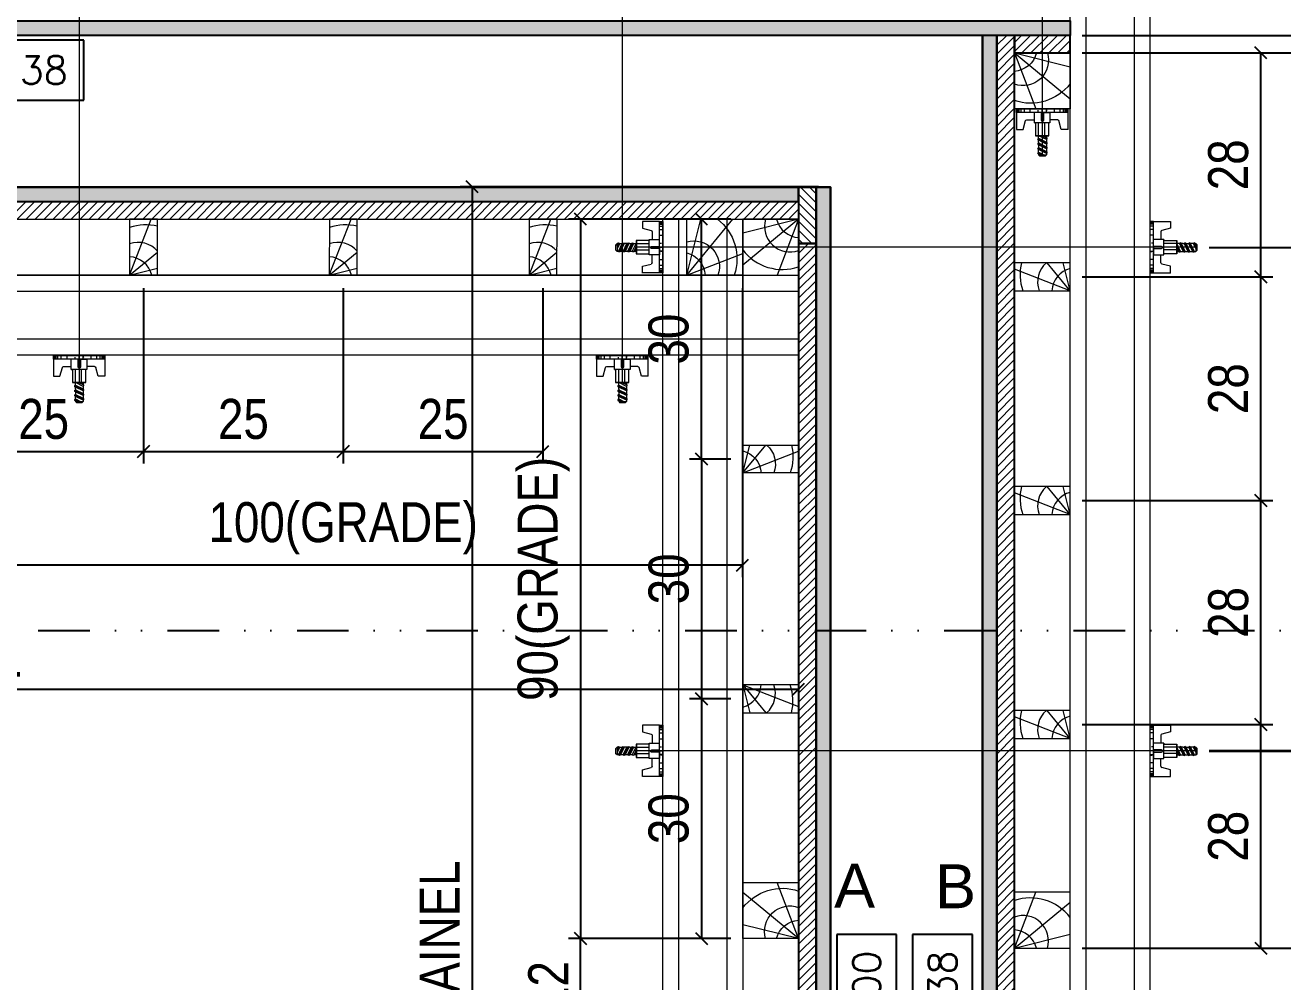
# Model space of a CAD drawing. Extents: x 13513 to 27878, y -21631 to 6985.
# Drawn here: x 15114 to 15419.7, y -8382.8 to -8150.5 of the extents above; entities that cross this region are included whole.
import ezdxf
from ezdxf.enums import TextEntityAlignment as Align

# ---------------------------------------------------------------- set-up
doc = ezdxf.new("R2010")
doc.units = 0
doc.linetypes.add('DIVIDE2', pattern=[0.625, 0.25, -0.125, 0, -0.125, 0, -0.125])
for name, color, linetype in [('CHAPA', 1, 'Continuous'), ('COTA', 241, 'Continuous'), ('F-PILARES-S', 170, 'Continuous'), ('MEIO_PONT', 93, 'Continuous'), ('Nível', 160, 'Continuous'), ('SARRAFO', 251, 'Continuous'), ('TEXTO_GERAL', 7, 'Continuous')]:
    doc.layers.add(name, color=color, linetype=linetype)
for name, color, linetype, lineweight in [('Hachura', 251, 'Continuous', 9), ('Madeira', 126, 'Continuous', 18), ('Perfil Metálico', 224, 'Continuous', 18)]:
    doc.layers.add(name, color=color, linetype=linetype, lineweight=lineweight)
doc.styles.add('ARIAL', font='arial.ttf')
doc.styles.add('COTA TECNICA 2X', font='techl___.ttf', dxfattribs={"height": 10})
doc.styles.add('ROMANS', font='romans.shx')
doc.dimstyles.new('SECAO PILAR', dxfattribs={"dimtxt": 10, "dimasz": 3, "dimexe": 3, "dimexo": 3, "dimgap": 3, "dimtad": 1, "dimdec": 1, "dimlfac": 0.5, "dimzin": 12, "dimdsep": 46, "dimtxsty": 'COTA TECNICA 2X', "dimblk1": 'OBLIQUE', "dimblk2": 'OBLIQUE', "dimsah": 1, "dimcen": 0.9, "dimclrd": 256, "dimclre": 256, "dimclrt": 256, "dimadec": 1, "dimazin": 3, "dimtfac": 1, "dimtdec": 1, "dimtmove": 0, "dimatfit": 3, "dimfxl": 1, "dimtolj": 1, "dimtzin": 12, "dimarcsym": 0})
doc.dimstyles.new('SECÇÃO 2', dxfattribs={"dimtxt": 7, "dimasz": 6, "dimexe": 0.18, "dimexo": 2, "dimgap": -4, "dimtad": 3, "dimdec": 1, "dimlfac": 0.5, "dimzin": 12, "dimdsep": 46, "dimtxsty": 'ROMANS', "dimblk": 'ARCHTICK', "dimcen": 0.09, "dimse1": 1, "dimse2": 1, "dimsd1": 1, "dimsd2": 1, "dimclrd": 180, "dimclre": 5, "dimclrt": 1, "dimadec": 0, "dimazin": 3, "dimtfac": 1, "dimtdec": 1, "dimtofl": 0, "dimtmove": 0, "dimatfit": 3, "dimldrblk": 'ARCHTICK', "dimfxl": 1, "dimtolj": 1, "dimtzin": 0, "dimarcsym": 0})

# ---------------------------------------------------------------- blocks, each defined once
blk = doc.blocks.new('*D388')
at = {"layer": 'COTA', "color": 180, "lineweight": -2, "transparency": 16777216}
for p, q in [((23223.6, -159.29), (23197.93, -159.29)), ((23197.93, -159.29), (23197.93, -174.29)), ((23223.6, -174.29), (23223.6, -159.29)), ((23197.93, -174.29), (23223.6, -174.29))]:
    blk.add_line(p, q, dxfattribs=at)
at = {"layer": 'Defpoints', "color": 0, "transparency": 16777216}
for p in [(22991.77, -175.61), (23429.77, -175.61), (22991.77, -178.29)]:
    blk.add_point(p, dxfattribs=at)
at = {"layer": 'COTA', "color": 1, "transparency": 16777216, "insert": (23210.77, -166.79), "char_height": 7, "attachment_point": 5, "style": 'ROMANS'}
blk.add_mtext('\\A1;219', dxfattribs=at)
blk = doc.blocks.new('_ArchTick')
at = {"color": 0, "linetype": 'ByBlock', "const_width": 0.15}
blk.add_lwpolyline([(-0.5, -0.5), (0.5, 0.5)], dxfattribs=at)
blk = doc.blocks.new('*D389')
at = {"layer": 'COTA', "color": 180, "lineweight": -2, "transparency": 16777216}
for p, q in [((23242.77, -138.84), (23216.77, -138.84)), ((23216.77, -138.84), (23216.77, -153.84)), ((23242.77, -153.84), (23242.77, -138.84)), ((23216.77, -153.84), (23242.77, -153.84))]:
    blk.add_line(p, q, dxfattribs=at)
at = {"layer": 'Defpoints', "color": 0, "transparency": 16777216}
for p in [(22991.77, -137.61), (23467.77, -137.61), (23467.77, -157.84)]:
    blk.add_point(p, dxfattribs=at)
at = {"layer": 'COTA', "color": 1, "transparency": 16777216, "insert": (23229.77, -146.34), "char_height": 7, "attachment_point": 5, "style": 'ROMANS'}
blk.add_mtext('\\A1;238', dxfattribs=at)
blk = doc.blocks.new('*D390')
at = {"layer": 'COTA', "color": 180, "lineweight": -2, "transparency": 16777216}
for p, q in [((23446.3, -362.61), (23431.3, -362.61)), ((23431.3, -362.61), (23431.3, -388.61)), ((23446.3, -388.61), (23446.3, -362.61)), ((23431.3, -388.61), (23446.3, -388.61))]:
    blk.add_line(p, q, dxfattribs=at)
at = {"layer": 'Defpoints', "color": 0, "transparency": 16777216}
for p in [(23429.77, -175.61), (23429.77, -575.61), (23450.3, -575.61)]:
    blk.add_point(p, dxfattribs=at)
at = {"layer": 'COTA', "color": 1, "transparency": 16777216, "insert": (23438.8, -375.61), "char_height": 7, "attachment_point": 5, "rotation": 90, "style": 'ROMANS'}
blk.add_mtext('\\A1;200', dxfattribs=at)
blk = doc.blocks.new('*D391')
at = {"layer": 'COTA', "color": 180, "lineweight": -2, "transparency": 16777216}
for p, q in [((23465.3, -362.61), (23450.3, -362.61)), ((23450.3, -362.61), (23450.3, -388.61)), ((23465.3, -388.61), (23465.3, -362.61)), ((23450.3, -388.61), (23465.3, -388.61))]:
    blk.add_line(p, q, dxfattribs=at)
at = {"layer": 'Defpoints', "color": 0, "transparency": 16777216}
for p in [(23467.77, -137.61), (23467.77, -613.61), (23469.3, -613.61)]:
    blk.add_point(p, dxfattribs=at)
at = {"layer": 'COTA', "color": 1, "transparency": 16777216, "insert": (23457.8, -375.61), "char_height": 7, "attachment_point": 5, "rotation": 90, "style": 'ROMANS'}
blk.add_mtext('\\A1;238', dxfattribs=at)
blk = doc.blocks.new('PONTALETE')
at = {"layer": 'Madeira'}
for q in [(2.71, 7), (7, 5.76), (7, 1.74)]:
    blk.add_line((0, 0), q, dxfattribs=at)
blk.add_lwpolyline([(0, 0), (7, 0), (7, 7), (0, 7)], close=True, dxfattribs=at)
for centre, radius, start, end in [((2.04, 0.06), 6.23, 37.2818, 109.0913), ((1.09, 0.9), 3.19, 343.603, 109.9847), ((-0.21, -0.78), 3.09, 14.6322, 86.0383)]:
    blk.add_arc(centre, radius, start, end, dxfattribs=at)
blk = doc.blocks.new('MEIO PONTALETE')
at = {"layer": 'Madeira'}
for q in [(2.71, 7), (3.5, 2.88), (3.5, 0.87)]:
    blk.add_line((0, 0), q, dxfattribs=at)
blk.add_lwpolyline([(0, 0), (3.5, 0), (3.5, 7), (0, 7)], close=True, dxfattribs=at)
for centre, radius, start, end in [((2.04, 0.06), 6.23, 76.4499, 109.0913), ((1.09, 0.9), 3.19, 40.9063, 109.9847), ((-0.21, -0.78), 3.09, 14.6322, 86.0383)]:
    blk.add_arc(centre, radius, start, end, dxfattribs=at)
blk = doc.blocks.new('_Oblique')
at = {"color": 0, "linetype": 'ByBlock', "lineweight": -2}
blk.add_line((-0.5, -0.5), (0.5, 0.5), dxfattribs=at)
blk = doc.blocks.new('*D395')
at = {"layer": 'COTA', "lineweight": -2, "transparency": 16777216}
for p, q in [((23492.77, -366.01), (23575.46, -366.01)), ((23572.46, -385.21), (23572.46, -366.01)), ((23492.77, -385.21), (23575.46, -385.21))]:
    blk.add_line(p, q, dxfattribs=at)
at = {"layer": 'Defpoints', "color": 0, "transparency": 16777216}
for p in [(23489.77, -366.01), (23572.46, -366.01), (23489.77, -385.21)]:
    blk.add_point(p, dxfattribs=at)
at = {"layer": 'COTA', "lineweight": -2, "transparency": 16777216, "xscale": 3, "yscale": 3, "zscale": 3}
for p, rotation in [((23572.46, -366.01), 90), ((23572.46, -385.21), 270)]:
    blk.add_blockref('_Oblique', p, dxfattribs=dict(at, rotation=rotation))
at = {"layer": 'COTA', "transparency": 16777216, "insert": (23564.33, -375.61), "char_height": 10, "attachment_point": 5, "rotation": 90, "style": 'COTA TECNICA 2X'}
blk.add_mtext('\\A1;9.6', dxfattribs=at)
blk = doc.blocks.new('*D943')
at = {"layer": 'COTA', "lineweight": -2, "transparency": 16777216}
for p, q in [((50.12, 558.99), (50.12, 455.37)), ((502.22, 538.98), (502.22, 455.37)), ((50.12, 458.37), (502.22, 458.37))]:
    blk.add_line(p, q, dxfattribs=at)
at = {"layer": 'Defpoints', "color": 0, "transparency": 16777216}
for p in [(50.12, 561.99), (502.22, 541.98), (502.22, 458.37)]:
    blk.add_point(p, dxfattribs=at)
at = {"layer": 'COTA', "lineweight": -2, "transparency": 16777216, "xscale": 3, "yscale": 3, "zscale": 3, "rotation": 180}
blk.add_blockref('_Oblique', (50.12, 458.37), dxfattribs=at)
at = {"layer": 'COTA', "lineweight": -2, "transparency": 16777216, "xscale": 3, "yscale": 3, "zscale": 3}
blk.add_blockref('_Oblique', (502.22, 458.37), dxfattribs=at)
at = {"layer": 'COTA', "transparency": 16777216, "insert": (276.17, 466.47), "char_height": 10, "attachment_point": 5, "style": 'COTA TECNICA 2X'}
blk.add_mtext('\\A1;226 PAINEL', dxfattribs=at)
blk = doc.blocks.new('*D948')
at = {"layer": 'COTA', "lineweight": -2, "transparency": 16777216}
for p, q in [((288.19, 558.76), (288.19, 514.83)), ((338.21, 558.75), (338.21, 514.83)), ((288.19, 517.83), (338.21, 517.83))]:
    blk.add_line(p, q, dxfattribs=at)
at = {"layer": 'Defpoints', "color": 0, "transparency": 16777216}
for p in [(288.19, 561.76), (338.21, 561.75), (338.21, 517.83)]:
    blk.add_point(p, dxfattribs=at)
at = {"layer": 'COTA', "lineweight": -2, "transparency": 16777216, "xscale": 3, "yscale": 3, "zscale": 3, "rotation": 180}
blk.add_blockref('_Oblique', (288.19, 517.83), dxfattribs=at)
at = {"layer": 'COTA', "lineweight": -2, "transparency": 16777216, "xscale": 3, "yscale": 3, "zscale": 3}
blk.add_blockref('_Oblique', (338.21, 517.83), dxfattribs=at)
at = {"layer": 'COTA', "transparency": 16777216, "insert": (313.2, 525.94), "char_height": 10, "attachment_point": 5, "style": 'COTA TECNICA 2X'}
blk.add_mtext('\\A1;25', dxfattribs=at)
blk = doc.blocks.new('*D949')
at = {"layer": 'COTA', "lineweight": -2, "transparency": 16777216}
for p, q in [((338.21, 558.75), (338.21, 514.83)), ((388.21, 558.75), (388.21, 514.83)), ((338.21, 517.83), (388.21, 517.83))]:
    blk.add_line(p, q, dxfattribs=at)
at = {"layer": 'Defpoints', "color": 0, "transparency": 16777216}
for p in [(338.21, 561.75), (388.21, 561.75), (388.21, 517.83)]:
    blk.add_point(p, dxfattribs=at)
at = {"layer": 'COTA', "lineweight": -2, "transparency": 16777216, "xscale": 3, "yscale": 3, "zscale": 3, "rotation": 180}
blk.add_blockref('_Oblique', (338.21, 517.83), dxfattribs=at)
at = {"layer": 'COTA', "lineweight": -2, "transparency": 16777216, "xscale": 3, "yscale": 3, "zscale": 3}
blk.add_blockref('_Oblique', (388.21, 517.83), dxfattribs=at)
at = {"layer": 'COTA', "transparency": 16777216, "insert": (363.21, 525.94), "char_height": 10, "attachment_point": 5, "style": 'COTA TECNICA 2X'}
blk.add_mtext('\\A1;25', dxfattribs=at)
blk = doc.blocks.new('*D950')
at = {"layer": 'COTA', "lineweight": -2, "transparency": 16777216}
for p, q in [((388.21, 558.75), (388.21, 514.83)), ((438.21, 558.75), (438.21, 514.83)), ((388.21, 517.83), (438.21, 517.83))]:
    blk.add_line(p, q, dxfattribs=at)
at = {"layer": 'Defpoints', "color": 0, "transparency": 16777216}
for p in [(388.21, 561.75), (438.21, 561.75), (438.21, 517.83)]:
    blk.add_point(p, dxfattribs=at)
at = {"layer": 'COTA', "lineweight": -2, "transparency": 16777216, "xscale": 3, "yscale": 3, "zscale": 3, "rotation": 180}
blk.add_blockref('_Oblique', (388.21, 517.83), dxfattribs=at)
at = {"layer": 'COTA', "lineweight": -2, "transparency": 16777216, "xscale": 3, "yscale": 3, "zscale": 3}
blk.add_blockref('_Oblique', (438.21, 517.83), dxfattribs=at)
at = {"layer": 'COTA', "transparency": 16777216, "insert": (413.21, 525.94), "char_height": 10, "attachment_point": 5, "style": 'COTA TECNICA 2X'}
blk.add_mtext('\\A1;25', dxfattribs=at)
blk = doc.blocks.new('*D951')
at = {"layer": 'COTA', "lineweight": -2, "transparency": 16777216}
for p, q in [((288.19, 558.76), (288.19, 486.45)), ((488.2, 558.74), (488.2, 486.45)), ((488.2, 489.45), (288.19, 489.45))]:
    blk.add_line(p, q, dxfattribs=at)
at = {"layer": 'Defpoints', "color": 0, "transparency": 16777216}
for p in [(288.19, 561.76), (488.2, 561.74), (288.19, 489.45)]:
    blk.add_point(p, dxfattribs=at)
at = {"layer": 'COTA', "lineweight": -2, "transparency": 16777216, "xscale": 3, "yscale": 3, "zscale": 3, "rotation": 180}
blk.add_blockref('_Oblique', (288.19, 489.45), dxfattribs=at)
at = {"layer": 'COTA', "lineweight": -2, "transparency": 16777216, "xscale": 3, "yscale": 3, "zscale": 3}
blk.add_blockref('_Oblique', (488.2, 489.45), dxfattribs=at)
at = {"layer": 'COTA', "transparency": 16777216, "insert": (388.19, 498.67), "char_height": 10, "attachment_point": 5, "style": 'COTA TECNICA 2X'}
blk.add_mtext('\\A1;100(GRADE)', dxfattribs=at)
blk = doc.blocks.new('*D988')
at = {"layer": 'COTA', "lineweight": -2, "transparency": 16777216}
for p, q in [((485.26, 575.98), (444.58, 575.98)), ((447.58, 575.98), (447.58, 395.98)), ((485.24, 395.98), (444.58, 395.98))]:
    blk.add_line(p, q, dxfattribs=at)
at = {"layer": 'Defpoints', "color": 0, "transparency": 16777216}
for p in [(488.26, 575.98), (447.58, 395.98), (488.24, 395.98)]:
    blk.add_point(p, dxfattribs=at)
at = {"layer": 'COTA', "lineweight": -2, "transparency": 16777216, "xscale": 3, "yscale": 3, "zscale": 3}
for p, rotation in [((447.58, 575.98), 90), ((447.58, 395.98), 270)]:
    blk.add_blockref('_Oblique', p, dxfattribs=dict(at, rotation=rotation))
at = {"layer": 'COTA', "transparency": 16777216, "insert": (438.35, 485.98), "char_height": 10, "attachment_point": 5, "rotation": 90, "style": 'COTA TECNICA 2X'}
blk.add_mtext('\\A1;90(GRADE)', dxfattribs=at)
blk = doc.blocks.new('*D989')
at = {"layer": 'COTA', "lineweight": -2, "transparency": 16777216}
for p, q in [((485.25, 575.98), (474.92, 575.98)), ((477.92, 515.98), (477.92, 575.98)), ((485.22, 515.98), (474.92, 515.98))]:
    blk.add_line(p, q, dxfattribs=at)
at = {"layer": 'Defpoints', "color": 0, "transparency": 16777216}
for p in [(477.92, 575.98), (488.25, 575.98), (488.22, 515.98)]:
    blk.add_point(p, dxfattribs=at)
at = {"layer": 'COTA', "lineweight": -2, "transparency": 16777216, "xscale": 3, "yscale": 3, "zscale": 3}
for p, rotation in [((477.92, 575.98), 90), ((477.92, 515.98), 270)]:
    blk.add_blockref('_Oblique', p, dxfattribs=dict(at, rotation=rotation))
at = {"layer": 'COTA', "transparency": 16777216, "insert": (469.7, 545.98), "char_height": 10, "attachment_point": 5, "rotation": 90, "style": 'COTA TECNICA 2X'}
blk.add_mtext('\\A1;30', dxfattribs=at)
blk = doc.blocks.new('*D398')
at = {"layer": 'COTA', "lineweight": -2, "transparency": 16777216}
for p, q in [((23404.77, -243.61), (23394.48, -243.61)), ((23397.48, -243.61), (23397.48, -303.61)), ((23404.77, -303.61), (23394.48, -303.61))]:
    blk.add_line(p, q, dxfattribs=at)
at = {"layer": 'Defpoints', "color": 0, "transparency": 16777216}
for p in [(23407.77, -243.61), (23397.48, -303.61), (23407.77, -303.61)]:
    blk.add_point(p, dxfattribs=at)
at = {"layer": 'COTA', "lineweight": -2, "transparency": 16777216, "xscale": 3, "yscale": 3, "zscale": 3}
for p, rotation in [((23397.48, -243.61), 90), ((23397.48, -303.61), 270)]:
    blk.add_blockref('_Oblique', p, dxfattribs=dict(at, rotation=rotation))
at = {"layer": 'COTA', "transparency": 16777216, "insert": (23389.26, -273.61), "char_height": 10, "attachment_point": 5, "rotation": 90, "style": 'COTA TECNICA 2X'}
blk.add_mtext('\\A1;30', dxfattribs=at)
blk = doc.blocks.new('*D399')
at = {"layer": 'COTA', "lineweight": -2, "transparency": 16777216}
for p, q in [((23404.77, -303.61), (23394.48, -303.61)), ((23397.48, -303.61), (23397.48, -363.61)), ((23404.78, -363.61), (23394.48, -363.61))]:
    blk.add_line(p, q, dxfattribs=at)
at = {"layer": 'Defpoints', "color": 0, "transparency": 16777216}
for p in [(23407.77, -303.61), (23397.48, -363.61), (23407.78, -363.61)]:
    blk.add_point(p, dxfattribs=at)
at = {"layer": 'COTA', "lineweight": -2, "transparency": 16777216, "xscale": 3, "yscale": 3, "zscale": 3}
for p, rotation in [((23397.48, -303.61), 90), ((23397.48, -363.61), 270)]:
    blk.add_blockref('_Oblique', p, dxfattribs=dict(at, rotation=rotation))
at = {"layer": 'COTA', "transparency": 16777216, "insert": (23389.26, -333.61), "char_height": 10, "attachment_point": 5, "rotation": 90, "style": 'COTA TECNICA 2X'}
blk.add_mtext('\\A1;30', dxfattribs=at)
blk = doc.blocks.new('*D1007')
at = {"layer": 'COTA', "lineweight": -2, "transparency": 16777216}
for p, q in [((485.22, 515.98), (474.92, 515.98)), ((477.92, 515.98), (477.92, 455.98)), ((485.22, 455.98), (474.92, 455.98))]:
    blk.add_line(p, q, dxfattribs=at)
at = {"layer": 'Defpoints', "color": 0, "transparency": 16777216}
for p in [(488.22, 515.98), (477.92, 455.98), (488.22, 455.98)]:
    blk.add_point(p, dxfattribs=at)
at = {"layer": 'COTA', "lineweight": -2, "transparency": 16777216, "xscale": 3, "yscale": 3, "zscale": 3}
for p, rotation in [((477.92, 515.98), 90), ((477.92, 455.98), 270)]:
    blk.add_blockref('_Oblique', p, dxfattribs=dict(at, rotation=rotation))
at = {"layer": 'COTA', "transparency": 16777216, "insert": (469.7, 485.98), "char_height": 10, "attachment_point": 5, "rotation": 90, "style": 'COTA TECNICA 2X'}
blk.add_mtext('\\A1;30', dxfattribs=at)
blk = doc.blocks.new('*D1003')
at = {"layer": 'COTA', "lineweight": -2, "transparency": 16777216}
for p, q in [((485.22, 455.98), (474.92, 455.98)), ((477.92, 455.98), (477.92, 395.98)), ((485.22, 395.98), (474.92, 395.98))]:
    blk.add_line(p, q, dxfattribs=at)
at = {"layer": 'Defpoints', "color": 0, "transparency": 16777216}
for p in [(488.22, 455.98), (477.92, 395.98), (488.22, 395.98)]:
    blk.add_point(p, dxfattribs=at)
at = {"layer": 'COTA', "lineweight": -2, "transparency": 16777216, "xscale": 3, "yscale": 3, "zscale": 3}
for p, rotation in [((477.92, 455.98), 90), ((477.92, 395.98), 270)]:
    blk.add_blockref('_Oblique', p, dxfattribs=dict(at, rotation=rotation))
at = {"layer": 'COTA', "transparency": 16777216, "insert": (469.7, 425.98), "char_height": 10, "attachment_point": 5, "rotation": 90, "style": 'COTA TECNICA 2X'}
blk.add_mtext('\\A1;30', dxfattribs=at)
blk = doc.blocks.new('*D400')
at = {"layer": 'COTA', "lineweight": -2, "transparency": 16777216}
for p, q in [((23404.78, -363.61), (23364.13, -363.61)), ((23367.13, -387.61), (23367.13, -363.61)), ((23404.78, -387.61), (23364.13, -387.61))]:
    blk.add_line(p, q, dxfattribs=at)
at = {"layer": 'Defpoints', "color": 0, "transparency": 16777216}
for p in [(23367.13, -363.61), (23407.78, -363.61), (23407.78, -387.61)]:
    blk.add_point(p, dxfattribs=at)
at = {"layer": 'COTA', "lineweight": -2, "transparency": 16777216, "xscale": 3, "yscale": 3, "zscale": 3}
for p, rotation in [((23367.13, -363.61), 90), ((23367.13, -387.61), 270)]:
    blk.add_blockref('_Oblique', p, dxfattribs=dict(at, rotation=rotation))
at = {"layer": 'COTA', "transparency": 16777216, "insert": (23359.07, -375.61), "char_height": 10, "attachment_point": 5, "rotation": 90, "style": 'COTA TECNICA 2X'}
blk.add_mtext('\\A1;12', dxfattribs=at)
blk = doc.blocks.new('*D992')
at = {"layer": 'COTA', "linetype": 'ByBlock', "lineweight": -2, "transparency": 16777216}
for p, q in [((507.22, 584.06), (417.5, 584.06)), ((420.5, 584.06), (420.5, 183.98)), ((507.22, 183.98), (417.5, 183.98))]:
    blk.add_line(p, q, dxfattribs=at)
at = {"layer": 'Defpoints', "color": 0, "linetype": 'ByBlock', "transparency": 16777216}
for p in [(510.22, 584.06), (420.5, 183.98), (510.22, 183.98)]:
    blk.add_point(p, dxfattribs=at)
at = {"layer": 'COTA', "linetype": 'ByBlock', "lineweight": -2, "transparency": 16777216, "xscale": 3, "yscale": 3, "zscale": 3}
for p, rotation in [((420.5, 584.06), 90), ((420.5, 183.98), 270)]:
    blk.add_blockref('_Oblique', p, dxfattribs=dict(at, rotation=rotation))
at = {"layer": 'COTA', "linetype": 'ByBlock', "transparency": 16777216, "insert": (412.4, 384.02), "char_height": 10, "attachment_point": 5, "rotation": 90, "style": 'COTA TECNICA 2X'}
blk.add_mtext('\\A1;200 PAINEL', dxfattribs=at)
blk = doc.blocks.new('*D993')
at = {"layer": 'COTA', "lineweight": -2, "transparency": 16777216}
for p, q in [((573.2, 617.59), (655.91, 617.59)), ((652.91, 617.59), (652.91, 393.58)), ((573.23, 393.58), (655.91, 393.58))]:
    blk.add_line(p, q, dxfattribs=at)
at = {"layer": 'Defpoints', "color": 0, "transparency": 16777216}
for p in [(570.2, 617.59), (570.23, 393.58), (652.91, 393.58)]:
    blk.add_point(p, dxfattribs=at)
at = {"layer": 'COTA', "lineweight": -2, "transparency": 16777216, "xscale": 3, "yscale": 3, "zscale": 3}
for p, rotation in [((652.91, 617.59), 90), ((652.91, 393.58), 270)]:
    blk.add_blockref('_Oblique', p, dxfattribs=dict(at, rotation=rotation))
at = {"layer": 'COTA', "transparency": 16777216, "insert": (643.69, 505.59), "char_height": 10, "attachment_point": 5, "rotation": 90, "style": 'COTA TECNICA 2X'}
blk.add_mtext('\\A1;112(GRADE)', dxfattribs=at)
blk = doc.blocks.new('*D994')
at = {"layer": 'COTA', "lineweight": -2, "transparency": 16777216}
for p, q in [((573.22, 561.58), (620.91, 561.58)), ((617.91, 505.58), (617.91, 561.58)), ((573.22, 505.58), (620.91, 505.58))]:
    blk.add_line(p, q, dxfattribs=at)
at = {"layer": 'Defpoints', "color": 0, "transparency": 16777216}
for p in [(570.22, 561.58), (617.91, 561.58), (570.22, 505.58)]:
    blk.add_point(p, dxfattribs=at)
at = {"layer": 'COTA', "lineweight": -2, "transparency": 16777216, "xscale": 3, "yscale": 3, "zscale": 3}
for p, rotation in [((617.91, 561.58), 90), ((617.91, 505.58), 270)]:
    blk.add_blockref('_Oblique', p, dxfattribs=dict(at, rotation=rotation))
at = {"layer": 'COTA', "transparency": 16777216, "insert": (609.81, 533.58), "char_height": 10, "attachment_point": 5, "rotation": 90, "style": 'COTA TECNICA 2X'}
blk.add_mtext('\\A1;28', dxfattribs=at)
blk = doc.blocks.new('*D995')
at = {"layer": 'COTA', "lineweight": -2, "transparency": 16777216}
for p, q in [((573.22, 617.59), (620.91, 617.59)), ((617.91, 561.58), (617.91, 617.59)), ((573.22, 561.58), (620.91, 561.58))]:
    blk.add_line(p, q, dxfattribs=at)
at = {"layer": 'Defpoints', "color": 0, "transparency": 16777216}
for p in [(570.22, 617.59), (617.91, 617.59), (570.22, 561.58)]:
    blk.add_point(p, dxfattribs=at)
at = {"layer": 'COTA', "lineweight": -2, "transparency": 16777216, "xscale": 3, "yscale": 3, "zscale": 3}
for p, rotation in [((617.91, 617.59), 90), ((617.91, 561.58), 270)]:
    blk.add_blockref('_Oblique', p, dxfattribs=dict(at, rotation=rotation))
at = {"layer": 'COTA', "transparency": 16777216, "insert": (609.81, 589.59), "char_height": 10, "attachment_point": 5, "rotation": 90, "style": 'COTA TECNICA 2X'}
blk.add_mtext('\\A1;28', dxfattribs=at)
blk = doc.blocks.new('*D1002')
at = {"layer": 'COTA', "lineweight": -2, "transparency": 16777216}
for p, q in [((573.22, 449.58), (620.91, 449.58)), ((617.91, 393.58), (617.91, 449.58)), ((573.18, 393.58), (620.91, 393.58))]:
    blk.add_line(p, q, dxfattribs=at)
at = {"layer": 'Defpoints', "color": 0, "transparency": 16777216}
for p in [(570.22, 449.58), (617.91, 449.58), (570.18, 393.58)]:
    blk.add_point(p, dxfattribs=at)
at = {"layer": 'COTA', "lineweight": -2, "transparency": 16777216, "xscale": 3, "yscale": 3, "zscale": 3}
for p, rotation in [((617.91, 449.58), 90), ((617.91, 393.58), 270)]:
    blk.add_blockref('_Oblique', p, dxfattribs=dict(at, rotation=rotation))
at = {"layer": 'COTA', "transparency": 16777216, "insert": (609.81, 421.58), "char_height": 10, "attachment_point": 5, "rotation": 90, "style": 'COTA TECNICA 2X'}
blk.add_mtext('\\A1;28', dxfattribs=at)
blk = doc.blocks.new('*D401')
at = {"layer": 'COTA', "lineweight": -2, "transparency": 16777216}
for p, q in [((23492.77, -254.01), (23540.46, -254.01)), ((23537.46, -310.01), (23537.46, -254.01)), ((23492.77, -310.01), (23540.46, -310.01))]:
    blk.add_line(p, q, dxfattribs=at)
at = {"layer": 'Defpoints', "color": 0, "transparency": 16777216}
for p in [(23489.77, -254.01), (23537.46, -254.01), (23489.77, -310.01)]:
    blk.add_point(p, dxfattribs=at)
at = {"layer": 'COTA', "lineweight": -2, "transparency": 16777216, "xscale": 3, "yscale": 3, "zscale": 3}
for p, rotation in [((23537.46, -254.01), 90), ((23537.46, -310.01), 270)]:
    blk.add_blockref('_Oblique', p, dxfattribs=dict(at, rotation=rotation))
at = {"layer": 'COTA', "transparency": 16777216, "insert": (23529.37, -282.01), "char_height": 10, "attachment_point": 5, "rotation": 90, "style": 'COTA TECNICA 2X'}
blk.add_mtext('\\A1;28', dxfattribs=at)
blk = doc.blocks.new('*D1000')
at = {"layer": 'COTA', "linetype": 'ByBlock', "lineweight": -2, "transparency": 16777216}
for p, q in [((573.18, 621.98), (720.68, 621.98)), ((717.68, 621.98), (717.68, 145.98)), ((573.22, 145.98), (720.68, 145.98))]:
    blk.add_line(p, q, dxfattribs=at)
at = {"layer": 'Defpoints', "color": 0, "linetype": 'ByBlock', "transparency": 16777216}
for p in [(570.18, 621.98), (570.22, 145.98), (717.68, 145.98)]:
    blk.add_point(p, dxfattribs=at)
at = {"layer": 'COTA', "linetype": 'ByBlock', "lineweight": -2, "transparency": 16777216, "xscale": 3, "yscale": 3, "zscale": 3}
for p, rotation in [((717.68, 621.98), 90), ((717.68, 145.98), 270)]:
    blk.add_blockref('_Oblique', p, dxfattribs=dict(at, rotation=rotation))
at = {"layer": 'COTA', "linetype": 'ByBlock', "transparency": 16777216, "insert": (709.44, 383.98), "char_height": 10, "attachment_point": 5, "rotation": 90, "style": 'COTA TECNICA 2X'}
blk.add_mtext('\\A1;238 PAINEL', dxfattribs=at)
blk = doc.blocks.new('C')
at = {"layer": 'Hachura', "color": 0}
for p, q in [((0, 3.22), (0, -3.22)), ((0.45, 3.22), (0, 3.22)), ((0.46, 3.16), (0, 3.16)), ((0.45, -3.23), (0.45, 3.22)), ((0.45, 3.22), (2.58, 3.22)), ((2.58, 3.22), (2.58, 2.39)), ((0.46, 3.05), (0, 3.05)), ((0.46, 2.88), (0, 2.88)), ((0, 2.75), (0, -1.16)), ((0.46, 2.65), (0, 2.65)), ((0.46, 2.23), (0, 2.23)), ((1.35, 1.94), (1.35, 0.96)), ((2.58, 2.39), (1.47, 2.09)), ((0.46, 1.51), (0, 1.51)), ((0.39, 0.49), (0.17, 0.49)), ((1.74, 0.97), (0.45, 0.97)), ((1.45, 0.1), (0.45, 0.1)), ((1.74, -0.97), (1.74, 0.97)), ((1.74, 0.97), (1.74, 0.84)), ((1.74, 0.97), (1.74, 0.84)), ((1.74, 0.84), (3.35, 0.84)), ((3.35, 0.45), (1.74, 0.45)), ((3.32, 0.84), (3.32, -0.84)), ((3.35, 0.84), (3.35, -0.84)), ((3.68, 0.45), (3.35, 0.45)), ((3.84, -0.52), (3.35, 0.45)), ((3.35, 0.06), (3.67, -0.57)), ((3.68, 0.45), (4.16, -0.52)), ((3.72, 0.5), (4.25, -0.57)), ((4.37, -0.55), (3.83, 0.53)), ((4.15, 0.45), (3.93, 0.45)), ((4.42, -0.52), (3.93, 0.45)), ((4.15, 0.45), (4.26, 0.45)), ((4.26, 0.45), (4.74, -0.52)), ((4.3, 0.5), (4.83, -0.57)), ((4.95, -0.55), (4.41, 0.53)), ((4.51, 0.45), (4.84, 0.45)), ((5, -0.52), (4.51, 0.45)), ((4.84, 0.45), (5.32, -0.52)), ((4.88, 0.5), (5.41, -0.57)), ((5.53, -0.55), (4.99, 0.53)), ((5.58, -0.52), (5.09, 0.45)), ((5.42, 0.45), (5.09, 0.45)), ((5.58, -0.52), (5.09, 0.45)), ((5.42, 0.45), (5.74, -0.19)), ((5.46, 0.5), (5.74, -0.07)), ((5.74, 0.19), (5.57, 0.53)), ((5.74, 0.32), (5.68, 0.45)), ((5.68, 0.45), (5.74, 0.45)), ((5.74, 0.45), (5.9, 0.29)), ((5.74, 0.45), (5.74, -0.52)), ((5.9, -0.36), (5.9, 0.29)), ((0.45, 0), (0, 0)), ((0.46, -1.52), (0, -1.52)), ((0.08, -0.48), (0.29, -0.48)), ((0.29, -0.48), (0.4, -0.48)), ((0.45, 0), (0.45, -0.97)), ((0.45, -0.16), (1.45, -0.16)), ((0.45, -0.65), (0.45, -0.32)), ((0.45, -3.23), (0.45, -0.65)), ((0.45, -0.97), (1.74, -0.97)), ((1.35, -1.94), (1.35, -0.97)), ((3.35, -0.32), (1.74, -0.32)), ((3.35, -0.84), (1.74, -0.84)), ((3.35, -0.07), (3.58, -0.52)), ((3.35, -0.52), (3.58, -0.52)), ((3.84, -0.52), (4.16, -0.52)), ((4.42, -0.52), (4.74, -0.52)), ((4.63, -0.52), (4.74, -0.52)), ((5, -0.52), (5.32, -0.52)), ((5.58, -0.52), (5.74, -0.52)), ((5.74, -0.52), (5.9, -0.36)), ((5.74, -0.52), (5.74, -0.52)), ((0.46, -2.23), (0, -2.23)), ((0.46, -2.65), (0, -2.65)), ((0.46, -2.88), (0, -2.88)), ((0.46, -3.05), (0, -3.05)), ((2.58, -2.39), (1.47, -2.1)), ((2.58, -3.23), (2.58, -2.39)), ((0.46, -3.16), (0, -3.16)), ((0, -3.22), (2.57, -3.22))]:
    blk.add_line(p, q, dxfattribs=at)
for centre, radius, start, end in [((1.52, 1.94), 0.161, 104.7436, 180), ((1.44, -0.03), 0.129, 272.695, 87.305), ((3.81, 0.39), 0.143, 25.5688, 154.4312), ((4.39, 0.39), 0.143, 25.5688, 154.4312), ((4.97, 0.39), 0.143, 25.5688, 154.4312), ((5.55, 0.39), 0.143, 25.5688, 154.4312), ((0.17, -0.37), 0.174, 221.744, 317.8592), ((3.71, -0.4), 0.174, 222.1408, 318.256), ((4.29, -0.4), 0.174, 222.1408, 318.256), ((4.87, -0.4), 0.174, 222.1408, 318.256), ((5.45, -0.4), 0.174, 222.1408, 318.256), ((5.61, -0.4), 0.174, 317.8592, 318.256), ((1.52, -1.94), 0.161, 180, 255.2564)]:
    blk.add_arc(centre, radius, start, end, dxfattribs=at)
blk = doc.blocks.new('*D406')
at = {"layer": 'COTA', "lineweight": -2, "transparency": 16777216}
for p, q in [((23524.54, -190.68), (23602.85, -190.68)), ((23599.85, -190.68), (23599.85, -316.68)), ((23524.54, -316.68), (23602.85, -316.68))]:
    blk.add_line(p, q, dxfattribs=at)
at = {"layer": 'Defpoints', "color": 0, "transparency": 16777216}
for p in [(23521.54, -190.68), (23521.54, -316.68), (23599.85, -316.68)]:
    blk.add_point(p, dxfattribs=at)
at = {"layer": 'COTA', "lineweight": -2, "transparency": 16777216, "xscale": 3, "yscale": 3, "zscale": 3}
for p, rotation in [((23599.85, -190.68), 90), ((23599.85, -316.68), 270)]:
    blk.add_blockref('_Oblique', p, dxfattribs=dict(at, rotation=rotation))
at = {"layer": 'COTA', "transparency": 16777216, "insert": (23591.63, -253.68), "char_height": 10, "attachment_point": 5, "rotation": 90, "style": 'COTA TECNICA 2X'}
blk.add_mtext('\\A1;63', dxfattribs=at)
blk = doc.blocks.new('*D1001')
at = {"layer": 'COTA', "lineweight": -2, "transparency": 16777216}
for p, q in [((573.22, 621.98), (683.3, 621.98)), ((680.3, 621.98), (680.3, 568.91)), ((604.98, 568.91), (683.3, 568.91))]:
    blk.add_line(p, q, dxfattribs=at)
at = {"layer": 'Defpoints', "color": 0, "transparency": 16777216}
for p in [(570.22, 621.98), (601.98, 568.91), (680.3, 568.91)]:
    blk.add_point(p, dxfattribs=at)
at = {"layer": 'COTA', "lineweight": -2, "transparency": 16777216, "xscale": 3, "yscale": 3, "zscale": 3}
for p, rotation in [((680.3, 621.98), 90), ((680.3, 568.91), 270)]:
    blk.add_blockref('_Oblique', p, dxfattribs=dict(at, rotation=rotation))
at = {"layer": 'COTA', "transparency": 16777216, "insert": (672.19, 595.45), "char_height": 10, "attachment_point": 5, "rotation": 90, "style": 'COTA TECNICA 2X'}
blk.add_mtext('\\A1;26.5', dxfattribs=at)
blk = doc.blocks.new('*D1015')
at = {"layer": 'COTA', "lineweight": -2, "transparency": 16777216}
for p, q in [((604.98, 443.01), (683.3, 443.01)), ((680.3, 325.06), (680.3, 443.01)), ((604.98, 325.06), (683.3, 325.06))]:
    blk.add_line(p, q, dxfattribs=at)
at = {"layer": 'Defpoints', "color": 0, "transparency": 16777216}
for p in [(601.98, 443.01), (680.3, 443.01), (601.98, 325.06)]:
    blk.add_point(p, dxfattribs=at)
at = {"layer": 'COTA', "lineweight": -2, "transparency": 16777216, "xscale": 3, "yscale": 3, "zscale": 3}
for p, rotation in [((680.3, 443.01), 90), ((680.3, 325.06), 270)]:
    blk.add_blockref('_Oblique', p, dxfattribs=dict(at, rotation=rotation))
at = {"layer": 'COTA', "transparency": 16777216, "insert": (672.16, 384.03), "char_height": 10, "attachment_point": 5, "rotation": 90, "style": 'COTA TECNICA 2X'}
blk.add_mtext('\\A1;59', dxfattribs=at)
blk = doc.blocks.new('A$C036b5eaa')
at = {"layer": 'Hachura'}
h = blk.add_hatch(color=256, dxfattribs=at)
h.dxf.hatch_style = 1
h.paths.add_polyline_path([(50.22, 625.58), (50.22, 621.98), (570.22, 621.98), (570.22, 625.58)])
h = blk.add_hatch(color=256, dxfattribs=at)
h.dxf.hatch_style = 1
h.paths.add_polyline_path([(551.82, 145.98), (551.82, 621.98), (548.22, 621.98), (548.22, 145.98)])
h = blk.add_hatch(dxfattribs=at)
h.set_pattern_fill('ANSI31', color=256, scale=0.5, angle=360, style=0)
h.set_pattern_definition([(45, (7304.5594, 1578.2947), (-1.122532, 1.122532), [])])
h.paths.add_polyline_path([(551.82, 145.98), (556.21, 145.98), (556.21, 621.98), (551.81, 621.98), (551.81, 236.13), (551.82, 236.13)])
h = blk.add_hatch(dxfattribs=at)
h.set_pattern_fill('ANSI31', color=256, scale=0.5, angle=360, style=0)
h.set_pattern_definition([(45, (9498.6943, 22537.4475), (-1.12253202, 1.12253202), [])])
h.paths.add_polyline_path([(556.22, 617.58), (556.22, 621.98), (570.22, 621.98), (570.22, 617.58)])
h = blk.add_hatch(color=256, dxfattribs=at)
h.dxf.hatch_style = 1
h.paths.add_polyline_path([(502.22, 583.98), (50.22, 583.98), (50.22, 580.38), (502.22, 580.38)])
h = blk.add_hatch(dxfattribs=at)
h.set_pattern_fill('ANSI31', color=256, scale=0.5, angle=270, style=0)
h.set_pattern_definition([(315, (23103.3519, -10607.3856), (1.12253202, 1.12253202), [])])
h.paths.add_polyline_path([(506.62, 569.91), (502.22, 569.91), (502.22, 583.91), (506.62, 583.91)])
h = blk.add_hatch(color=256, dxfattribs=at)
h.dxf.hatch_style = 1
h.paths.add_polyline_path([(510.22, 183.98), (510.22, 583.98), (506.62, 583.98), (506.62, 183.98)])
h = blk.add_hatch(dxfattribs=at)
h.set_pattern_fill('ANSI31', color=256, scale=0.5, angle=360, style=0)
h.set_pattern_definition([(45, (7214.9606, 1533.2216), (-1.122532, 1.122532), [])])
h.paths.add_polyline_path([(50.22, 580.38), (50.22, 575.94), (502.22, 575.98), (502.22, 580.38)])
h = blk.add_hatch(dxfattribs=at)
h.set_pattern_fill('ANSI31', color=256, scale=0.5, angle=360, style=0)
h.set_pattern_definition([(45, (7254.9606, 1526.2216), (-1.122532, 1.122532), [])])
h.paths.add_polyline_path([(502.22, 198.06), (506.62, 198.06), (506.62, 569.91), (502.22, 569.91), (502.22, 184.06), (502.22, 184.06)])
at = {"layer": 'CHAPA'}
for points in [[(570.22, 621.98), (50.22, 621.98), (50.22, 625.58), (570.22, 625.58)], [(548.22, 145.98), (551.82, 145.98), (551.82, 621.98), (548.22, 621.98)], [(502.22, 583.98), (50.22, 583.98), (50.22, 580.38), (502.22, 580.38)], [(506.62, 183.98), (510.22, 183.98), (510.22, 583.98), (506.62, 583.98)]]:
    blk.add_lwpolyline(points, close=True, dxfattribs=at)
at = {"layer": 'F-PILARES-S', "linetype": 'Continuous'}
blk.add_lwpolyline([(548.22, 145.98), (548.22, 621.98), (72.22, 621.98), (72.22, 583.98), (510.22, 583.98), (510.22, 183.98), (72.22, 183.98), (72.22, 145.98), (548.22, 145.98)], dxfattribs=at)
at = {"layer": 'Hachura'}
for p, q in [((322.06, 674.73), (322.07, 534.84)), ((458.06, 674.73), (458.07, 534.84)), ((563.19, 674.73), (563.2, 592.11)), ((601.66, 568.97), (461.25, 568.97)), ((601.66, 442.97), (461.25, 442.97))]:
    blk.add_line(p, q, dxfattribs=at)
blk.add_lwpolyline([(50.22, 575.98), (502.22, 575.98), (502.22, 580.38), (50.22, 580.38)], close=True, dxfattribs=at)
at = {"layer": 'Madeira'}
for points in [[(570.22, 617.58), (556.22, 617.58), (556.22, 393.58), (570.22, 393.58)], [(288.21, 561.99), (288.22, 575.99), (488.22, 575.98), (488.2, 561.98)], [(502.22, 395.98), (488.22, 395.98), (488.22, 575.98), (502.22, 575.98)]]:
    blk.add_lwpolyline(points, close=True, dxfattribs=at)
at = {"layer": 'Perfil Metálico'}
for points in [[(570.18, 697.93), (590.18, 697.93), (590.19, 67.93), (570.19, 67.93)], [(586.19, 67.93), (574.19, 67.93), (574.18, 697.93), (586.18, 697.93)], [(468.22, 575.98), (488.22, 575.98), (488.23, 191.98), (468.23, 191.98)], [(484.23, 191.98), (472.23, 191.98), (472.22, 575.98), (484.22, 575.98)], [(0, 541.99), (0, 561.99), (502.22, 561.98), (502.22, 541.98)], [(502.22, 557.98), (502.22, 545.98), (0, 545.99), (0, 557.99)]]:
    blk.add_lwpolyline(points, close=True, dxfattribs=at)
at = {"layer": 'SARRAFO'}
for points in [[(551.82, 145.98), (556.22, 145.98), (556.22, 621.98), (551.82, 621.98)], [(570.22, 621.98), (556.22, 621.98), (556.22, 617.58), (570.22, 617.58)], [(502.22, 583.91), (502.22, 569.91), (506.62, 569.91), (506.62, 583.91)], [(502.22, 198.06), (506.62, 198.06), (506.62, 569.91), (502.22, 569.91)]]:
    blk.add_lwpolyline(points, close=True, dxfattribs=at)
at = {"layer": 'Hachura', "linetype": 'Continuous', "xscale": -2, "yscale": 2, "zscale": 2, "rotation": 90}
for p in [(563.2, 603.58), (322.06, 541.84), (458.06, 541.84)]:
    blk.add_blockref('C', p, dxfattribs=at)
at = {"layer": 'Hachura', "linetype": 'Continuous', "yscale": 2, "zscale": 2}
for p, xscale in [((468.25, 568.97), -2), ((590.18, 568.97), 2), ((468.25, 442.97), -2), ((590.18, 442.97), 2)]:
    blk.add_blockref('C', p, dxfattribs=dict(at, xscale=xscale))
at = {"layer": 'Madeira'}
for name, p, xscale, yscale, zscale, rotation in [('MEIO PONTALETE', (334.71, 561.99), 1.999999997962732, 1.999999997962732, 1.999999997962732, 359.9370893031033), ('MEIO PONTALETE', (384.71, 561.99), 1.999999997962732, 1.999999997962732, 1.999999997962732, 359.9370893031033), ('MEIO PONTALETE', (434.71, 561.99), 1.999999997962732, 1.999999997962732, 1.999999997962732, 359.9370893031033), ('PONTALETE', (474.2, 562), -2, 2, 2, 269.9370893031033)]:
    blk.add_blockref(name, p, dxfattribs=dict(at, xscale=xscale, yscale=yscale, zscale=zscale, rotation=rotation))
at = {"layer": 'MEIO_PONT'}
for name, p, xscale, yscale, zscale, rotation in [('PONTALETE', (556.22, 617.58), -2, 2, 2, 180), ('PONTALETE', (502.22, 575.98), 2, 2, 2, 179.9999999999999), ('MEIO PONTALETE', (570.22, 558.08), 1.999999997962732, 1.999999997962732, 1.999999997962732, 90), ('MEIO PONTALETE', (488.22, 512.48), -1.999999997962732, 1.999999997962732, 1.999999997962732, 270), ('MEIO PONTALETE', (570.22, 502.08), 1.999999997962732, 1.999999997962732, 1.999999997962732, 90), ('MEIO PONTALETE', (488.22, 459.48), 1.999999997962732, 1.999999997962732, 1.999999997962732, 269.9999999999999), ('MEIO PONTALETE', (570.22, 446.08), 1.999999997962732, 1.999999997962732, 1.999999997962732, 90)]:
    blk.add_blockref(name, p, dxfattribs=dict(at, xscale=xscale, yscale=yscale, zscale=zscale, rotation=rotation))
at = {"layer": 'MEIO_PONT', "yscale": 2, "zscale": 2}
for p, xscale in [((502.22, 395.98), -2), ((556.22, 393.58), 2)]:
    blk.add_blockref('PONTALETE', p, dxfattribs=dict(at, xscale=xscale))
at = {"layer": 'TEXTO_GERAL', "style": 'ARIAL'}
for s, p in [('A', (516.22, 409.22)), ('B', (541.51, 409.07))]:
    blk.add_text(s, height=11, dxfattribs=at).set_placement(p, align=Align.MIDDLE_CENTER)
at = {"layer": 'COTA', "linetype": 'ByBlock'}
dim = blk.add_linear_dim(base=(717.68, 145.98), p1=(570.18, 621.98), p2=(570.22, 145.98), angle=270, text='<> PAINEL', dimstyle='SECAO PILAR', override={"dimtmove": 1}, dxfattribs=at)
dim.commit()
dim.dimension.update_dxf_attribs({"geometry": '*D1000', "text_midpoint": (717.68, 383.98), "dimtype": 160})
at = {"layer": 'COTA'}
for base, p1, p2, angle, picture, middle in [((680.3, 568.91), (570.22, 621.98), (601.98, 568.91), 270, '*D1001', (672.19, 595.45)), ((617.91, 617.59), (570.22, 561.58), (570.22, 617.59), 90, '*D995', (609.81, 589.59)), ((477.92, 575.98), (488.22, 515.98), (488.25, 575.98), 90, '*D989', (469.7, 545.98)), ((617.91, 561.58), (570.22, 505.58), (570.22, 561.58), 90, '*D994', (609.81, 533.58)), ((477.92, 455.98), (488.22, 515.98), (488.22, 455.98), 90, '*D1007', (469.7, 485.98)), ((477.92, 395.98), (488.22, 455.98), (488.22, 395.98), 90, '*D1003', (469.7, 425.98)), ((617.91, 449.58), (570.18, 393.58), (570.22, 449.58), 90, '*D1002', (609.81, 421.58)), ((680.3, 443.01), (601.98, 325.06), (601.98, 443.01), 90, '*D1015', (672.16, 384.03))]:
    dim = blk.add_linear_dim(base=base, p1=p1, p2=p2, angle=angle, dimstyle='SECAO PILAR', dxfattribs=at)
    dim.commit()
    dim.dimension.update_dxf_attribs({"geometry": picture, "text_midpoint": middle})
for base, p1, p2, picture, middle in [((548.22, 601.75), (72.22, 621.98), (548.22, 621.98), '*D389', (310.22, 601.75)), ((72.22, 581.31), (510.22, 583.98), (72.22, 583.98), '*D388', (291.22, 581.31))]:
    dim = blk.add_linear_dim(base=base, p1=p1, p2=p2, dimstyle='SECÇÃO 2', dxfattribs=at)
    dim.commit()
    dim.dimension.update_dxf_attribs({"geometry": picture, "text_midpoint": middle, "dimtype": 128, "insert": (-22919.55, 759.59)})
for base, p1, p2, dimstyle, picture, middle in [((549.75, 145.98), (548.22, 621.98), (548.22, 145.98), 'SECÇÃO 2', '*D391', (549.75, 383.98)), ((530.75, 183.98), (510.22, 583.98), (510.22, 183.98), 'SECÇÃO 2', '*D390', (530.75, 383.98)), ((652.91, 393.58), (570.22, 374.38), (570.22, 393.58), 'SECAO PILAR', '*D395', (652.91, 383.98))]:
    dim = blk.add_linear_dim(base=base, p1=p1, p2=p2, angle=90, dimstyle=dimstyle, dxfattribs=at)
    dim.commit()
    dim.dimension.update_dxf_attribs({"geometry": picture, "text_midpoint": middle, "dimtype": 128, "insert": (-22919.55, 759.59)})
for base, p1, p2, picture, middle in [((652.91, 393.58), (570.2, 617.59), (570.23, 393.58), '*D993', (643.69, 505.59)), ((447.58, 395.98), (488.26, 575.98), (488.24, 395.98), '*D988', (438.35, 485.98))]:
    dim = blk.add_linear_dim(base=base, p1=p1, p2=p2, angle=90, text='<>(GRADE)', dimstyle='SECAO PILAR', dxfattribs=at)
    dim.commit()
    dim.dimension.update_dxf_attribs({"geometry": picture, "text_midpoint": middle})
at = {"layer": 'COTA', "linetype": 'ByBlock'}
dim = blk.add_linear_dim(base=(420.5, 183.98), p1=(510.22, 584.06), p2=(510.22, 183.98), angle=270, text='<> PAINEL', dimstyle='SECAO PILAR', override={"dimtmove": 1}, dxfattribs=at)
dim.commit()
dim.dimension.update_dxf_attribs({"geometry": '*D992', "text_midpoint": (412.4, 384.02)})
at = {"layer": 'COTA'}
for base, p1, p2, angle, picture, middle in [((680.3, 442.91), (601.98, 568.91), (601.98, 442.91), 270, '*D406', (672.08, 505.91)), ((477.92, 455.98), (488.22, 515.98), (488.22, 455.98), 90, '*D398', (469.7, 485.98)), ((617.91, 505.58), (570.22, 449.58), (570.22, 505.58), 90, '*D401', (609.81, 477.58)), ((477.92, 395.98), (488.22, 455.98), (488.22, 395.98), 90, '*D399', (469.7, 425.98)), ((447.58, 395.98), (488.22, 371.98), (488.22, 395.98), 90, '*D400', (439.52, 383.98))]:
    dim = blk.add_linear_dim(base=base, p1=p1, p2=p2, angle=angle, dimstyle='SECAO PILAR', dxfattribs=at)
    dim.commit()
    dim.dimension.update_dxf_attribs({"geometry": picture, "text_midpoint": middle, "insert": (-22919.55, 759.59)})
for base, p1, p2, text, picture, middle in [((502.2165, 458.3665), (50.1206, 561.9869), (502.2165, 541.9841), '<> PAINEL', '*D943', (276.1686, 466.4688)), ((288.19, 489.45), (488.2, 561.74), (288.19, 561.76), '<>(GRADE)', '*D951', (388.19, 498.67))]:
    dim = blk.add_linear_dim(base=base, p1=p1, p2=p2, text=text, dimstyle='SECAO PILAR', dxfattribs=at)
    dim.commit()
    dim.dimension.update_dxf_attribs({"geometry": picture, "text_midpoint": middle})
for base, p1, p2, picture, middle in [((338.21, 517.83), (288.19, 561.76), (338.21, 561.75), '*D948', (313.2, 525.94)), ((388.21, 517.83), (338.21, 561.75), (388.21, 561.75), '*D949', (363.21, 525.94)), ((438.21, 517.83), (388.21, 561.75), (438.21, 561.75), '*D950', (413.21, 525.94))]:
    dim = blk.add_linear_dim(base=base, p1=p1, p2=p2, dimstyle='SECAO PILAR', dxfattribs=at)
    dim.commit()
    dim.dimension.update_dxf_attribs({"geometry": picture, "text_midpoint": middle})

msp = doc.modelspace()

# ---------------------------------------------------------------- linework, layer by layer
at = {"layer": 'Nível', "color": 4, "linetype": 'DIVIDE2', "ltscale": 50}
msp.add_line((13513.27, -8297.47), (21417.65, -8297.47), dxfattribs=at)

# ---------------------------------------------------------------- block references
at = {"xscale": 0.9706353102828413, "yscale": 0.9706353102828413, "zscale": 0.9706353102828413}
msp.add_blockref('A$C036b5eaa', (14814.54, -8756.65), dxfattribs=at)

doc.saveas('drawing.dxf')
